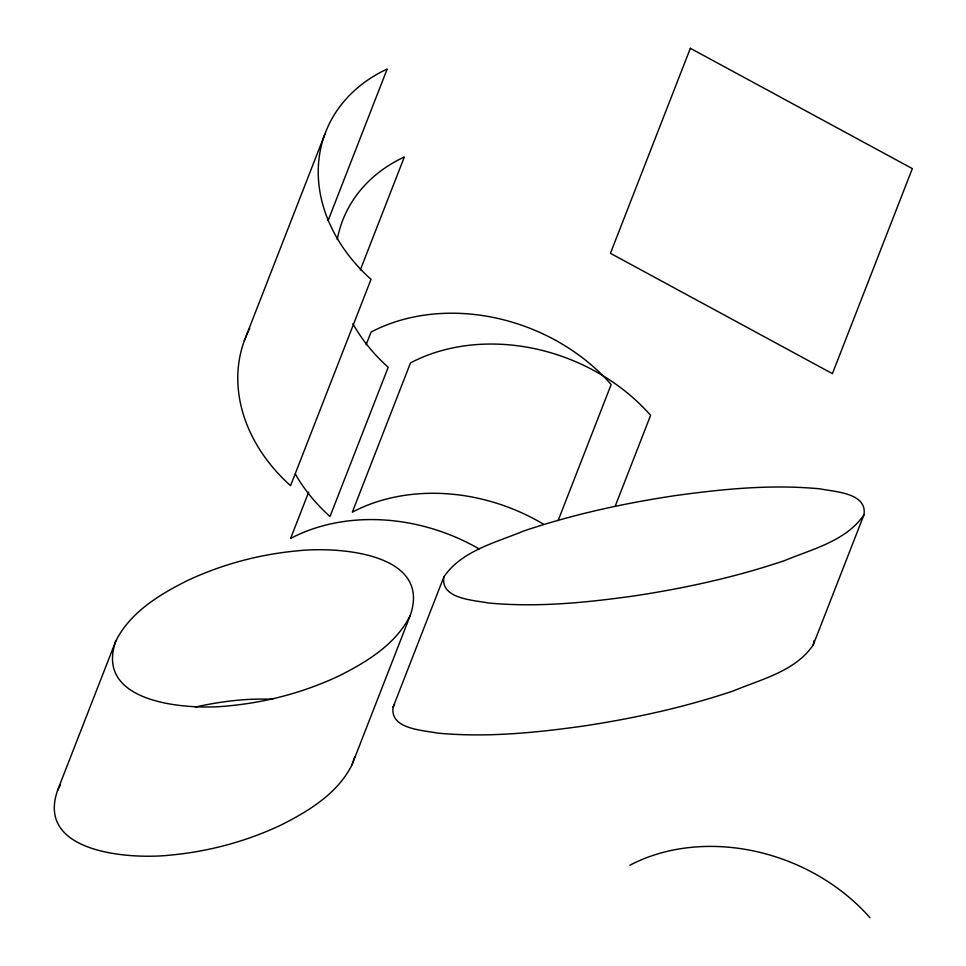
<?xml version="1.0" encoding="UTF-8"?>
<svg xmlns="http://www.w3.org/2000/svg" width="966" height="966" viewBox="0 0 966 966"><rect width="100%" height="100%" fill="white"/><g stroke="black" fill="none" stroke-linecap="round" stroke-linejoin="round"><path stroke-width="1.45" d="M393.138 707.052C389.6 729.113 422.504 730.091 437.308 733.061C485.91 737.734 534.85 732.82 583.017 726.106C634.034 718.39 684.677 707.341 733.605 690.811C761.329 679.243 795.489 671.213 813.215 644.95L863.954 514.83C867.48 492.781 834.588 491.803 819.784 488.832C771.182 484.159 722.242 489.074 674.075 495.775C623.058 503.503 572.415 514.552 523.487 531.071C495.763 542.65 461.603 550.68 443.865 576.943L393.138 707.052L394.587 704.588M443.865 576.943C440.339 598.992 473.231 599.971 488.035 602.941C536.637 607.614 585.577 602.699 633.744 595.986C684.761 588.27 735.404 577.221 784.332 560.691C812.056 549.123 846.216 541.093 863.954 514.83M813.215 644.95L814.181 640.434M57.598 790.333C35.513 853.22 130.35 859.535 170.149 855.127C208.294 851.601 245.883 841.579 280.563 825.266C308.444 811.295 337.532 793.666 351.998 764.843L410.188 615.608C432.261 552.721 337.436 546.406 297.637 550.813C259.48 554.339 221.902 564.349 187.211 580.675C159.33 594.645 130.241 612.275 115.775 641.086L57.598 790.333L60.447 785.032M115.775 641.086C93.702 703.985 188.527 710.3 228.326 705.892C266.483 702.367 304.061 692.344 338.752 676.031C366.633 662.06 395.722 644.431 410.188 615.608M351.998 764.843L354.727 757.151M244.313 340.781L324.769 134.419M328.066 220.646L387.185 69.033A166.055 133.139 21.3 0 0 371.029 279.331L290.573 485.681A166.055 133.139 21.3 0 1 249.723 328.392M360.306 269.961L404.343 156.987A166.055 133.139 21.3 0 0 337.255 239.532M308.673 492.105L290.609 538.436A177.949 142.678 21.3 0 1 479.088 548.893M366.138 344.705L371.065 332.075A177.949 142.678 21.3 0 1 611.176 384.516L558.082 520.686M615.27 506.003L650.613 415.344A177.949 142.678 21.3 0 0 410.502 362.902L352.324 512.137A177.949 142.678 21.3 0 1 543.278 524.055M195.277 707.076C220.671 701.413 246.753 698.14 272.798 699.299M629.844 865.258A177.949 142.678 21.3 0 1 869.943 917.7M295.391 474.161A166.055 133.139 21.3 0 0 330.01 516.508L388.199 367.273A166.055 133.139 21.3 0 1 352.88 323.682M690.364 48.3L610.427 253.321L832.414 373.637L912.351 168.615L690.364 48.3"/></g></svg>
